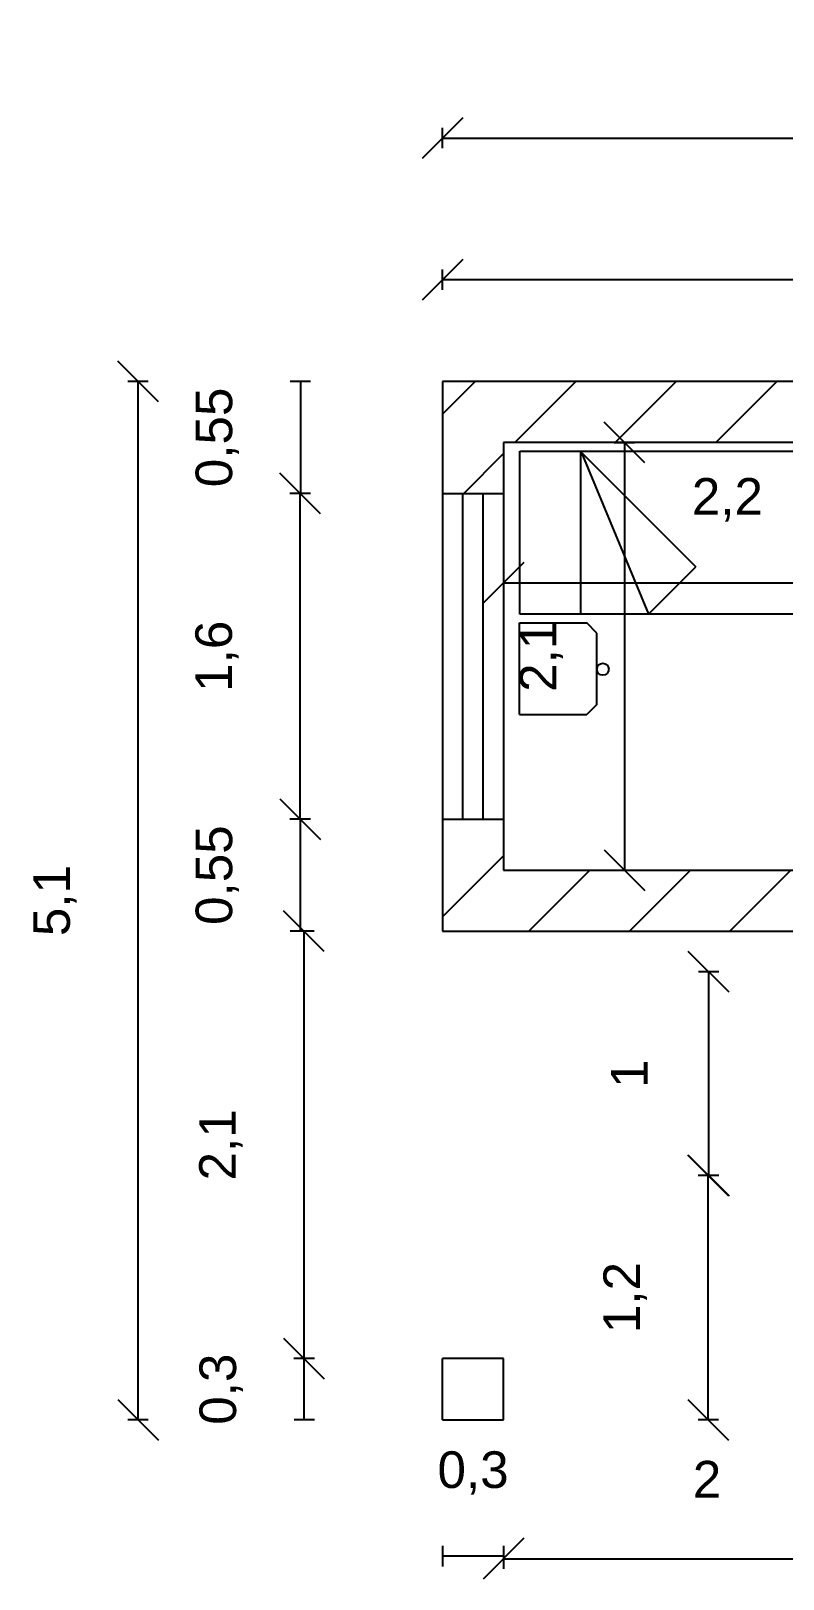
# Model space of a CAD drawing. Header units: metres. Extents: x 0 to 12.9, y 1.2 to 8.8.
# Drawn here: x -0.02 to 3.67, y 1.22 to 8.82 of the extents above; entities that cross this region are included whole.
import ezdxf

# ---------------------------------------------------------------- set-up
doc = ezdxf.new("R2010")
doc.units = ezdxf.units.M
doc.layers.add('SAGTA Muebles', color=7, linetype='Continuous')
doc.styles.get("Standard").update_dxf_attribs({"font": 'arial.ttf'})
doc.dimstyles.new('cota 100', dxfattribs={"dimtxt": 0.18, "dimasz": 0.2, "dimexe": 0.05, "dimexo": 0, "dimgap": 0.3, "dimtad": 1, "dimtxsty": 'Standard', "dimblk": 'OBLIQUE', "dimcen": 2.5, "dimadec": 0, "dimazin": 0, "dimtfac": 1, "dimtix": 1, "dimtmove": 2, "dimatfit": 3, "dimldrblk": 'OBLIQUE', "dimfxl": 0.05, "dimfxlon": 1, "dimarcsym": 0})

# ---------------------------------------------------------------- blocks, each defined once
blk = doc.blocks.new('_Oblique')
at = {"color": 0, "linetype": 'ByBlock', "lineweight": -2}
blk.add_line((-0.5, -0.5), (0.5, 0.5), dxfattribs=at)
blk = doc.blocks.new('*D17')
at = {"color": 0, "lineweight": -2, "transparency": 16777216}
for p, q in [((2, 7.5496), (2, 7.6496)), ((8.9, 7.5496), (8.9, 7.6496)), ((8.9, 7.5996), (2, 7.5996))]:
    blk.add_line(p, q, dxfattribs=at)
at = {"layer": 'Defpoints', "color": 0, "transparency": 16777216}
for p in [(2, 7.5996), (2, 7.1), (8.9, 7.1)]:
    blk.add_point(p, dxfattribs=at)
at = {"color": 0, "lineweight": -2, "transparency": 16777216, "xscale": 0.2, "yscale": 0.2, "zscale": 0.2, "rotation": 180}
blk.add_blockref('_Oblique', (2, 7.5996), dxfattribs=at)
at = {"color": 0, "lineweight": -2, "transparency": 16777216, "xscale": 0.2, "yscale": 0.2, "zscale": 0.2}
blk.add_blockref('_Oblique', (8.9, 7.5996), dxfattribs=at)
at = {"color": 0, "transparency": 16777216, "insert": (5.45, 8.0078), "char_height": 0.18, "attachment_point": 5}
blk.add_mtext('6,9', dxfattribs=at)
blk = doc.blocks.new('*D34')
at = {"color": 0, "lineweight": -2, "transparency": 16777216}
for p, q in [((2, 1.3797), (2, 1.2797)), ((2.3, 1.3797), (2.3, 1.2797)), ((2.3, 1.3297), (2, 1.3297))]:
    blk.add_line(p, q, dxfattribs=at)
at = {"layer": 'Defpoints', "color": 0, "transparency": 16777216}
for p in [(2, 2), (2.3, 2), (2, 1.3297)]:
    blk.add_point(p, dxfattribs=at)
at = {"color": 0, "transparency": 16777216, "insert": (2.15, 1.7379), "char_height": 0.18, "attachment_point": 5}
blk.add_mtext('0,3', dxfattribs=at)
blk = doc.blocks.new('*D35')
at = {"color": 0, "lineweight": -2, "transparency": 16777216}
for p, q in [((1.3703, 2.3), (1.2703, 2.3)), ((1.3203, 2), (1.3203, 2.3)), ((1.3703, 2), (1.2703, 2))]:
    blk.add_line(p, q, dxfattribs=at)
at = {"layer": 'Defpoints', "color": 0, "transparency": 16777216}
for p in [(1.3203, 2.3), (2, 2.3), (2, 2)]:
    blk.add_point(p, dxfattribs=at)
at = {"color": 0, "transparency": 16777216, "insert": (0.9121, 2.15), "char_height": 0.18, "attachment_point": 5, "rotation": 90}
blk.add_mtext('0,3', dxfattribs=at)
blk = doc.blocks.new('*D37')
at = {"color": 0, "lineweight": -2, "transparency": 16777216}
for p, q in [((2, 8.2452), (2, 8.3452)), ((2, 8.2952), (12.1, 8.2952)), ((12.1, 8.2452), (12.1, 8.3452))]:
    blk.add_line(p, q, dxfattribs=at)
at = {"layer": 'Defpoints', "color": 0, "transparency": 16777216}
for p in [(12.1, 8.2952), (2, 7.1), (12.1, 7.1)]:
    blk.add_point(p, dxfattribs=at)
at = {"color": 0, "lineweight": -2, "transparency": 16777216, "xscale": 0.2, "yscale": 0.2, "zscale": 0.2, "rotation": 180}
blk.add_blockref('_Oblique', (2, 8.2952), dxfattribs=at)
at = {"color": 0, "lineweight": -2, "transparency": 16777216, "xscale": 0.2, "yscale": 0.2, "zscale": 0.2}
blk.add_blockref('_Oblique', (12.1, 8.2952), dxfattribs=at)
at = {"color": 0, "transparency": 16777216, "insert": (7.05, 8.7034), "char_height": 0.18, "attachment_point": 5}
blk.add_mtext('10,1', dxfattribs=at)
blk = doc.blocks.new('*D38')
at = {"color": 0, "lineweight": -2, "transparency": 16777216}
for p, q in [((1.3511, 7.1), (1.2511, 7.1)), ((1.3011, 7.1), (1.3011, 6.55)), ((1.3511, 6.55), (1.2511, 6.55))]:
    blk.add_line(p, q, dxfattribs=at)
at = {"layer": 'Defpoints', "color": 0, "transparency": 16777216}
for p in [(2, 7.1), (1.3011, 6.55), (2, 6.55)]:
    blk.add_point(p, dxfattribs=at)
at = {"color": 0, "transparency": 16777216, "insert": (0.8929, 6.825), "char_height": 0.18, "attachment_point": 5, "rotation": 90}
blk.add_mtext('0,55', dxfattribs=at)
blk = doc.blocks.new('*D39')
at = {"color": 0, "lineweight": -2, "transparency": 16777216}
for p, q in [((1.35, 6.55), (1.25, 6.55)), ((1.3, 4.95), (1.3, 6.55)), ((1.35, 4.95), (1.25, 4.95))]:
    blk.add_line(p, q, dxfattribs=at)
at = {"layer": 'Defpoints', "color": 0, "transparency": 16777216}
for p in [(1.3, 6.55), (2, 6.55), (2, 4.95)]:
    blk.add_point(p, dxfattribs=at)
at = {"color": 0, "lineweight": -2, "transparency": 16777216, "xscale": 0.2, "yscale": 0.2, "zscale": 0.2}
for p, rotation in [((1.3, 6.55), 90), ((1.3, 4.95), 270)]:
    blk.add_blockref('_Oblique', p, dxfattribs=dict(at, rotation=rotation))
at = {"color": 0, "transparency": 16777216, "insert": (0.8919, 5.75), "char_height": 0.18, "attachment_point": 5, "rotation": 90}
blk.add_mtext('1,6', dxfattribs=at)
blk = doc.blocks.new('*D40')
at = {"color": 0, "lineweight": -2, "transparency": 16777216}
for p, q in [((1.3511, 4.95), (1.2511, 4.95)), ((1.3011, 4.4), (1.3011, 4.95)), ((1.3511, 4.4), (1.2511, 4.4))]:
    blk.add_line(p, q, dxfattribs=at)
at = {"layer": 'Defpoints', "color": 0, "transparency": 16777216}
for p in [(1.3011, 4.95), (2, 4.95), (2, 4.4)]:
    blk.add_point(p, dxfattribs=at)
at = {"color": 0, "transparency": 16777216, "insert": (0.893, 4.675), "char_height": 0.18, "attachment_point": 5, "rotation": 90}
blk.add_mtext('0,55', dxfattribs=at)
blk = doc.blocks.new('*D41')
at = {"color": 0, "lineweight": -2, "transparency": 16777216}
for p, q in [((1.3687, 4.4), (1.2687, 4.4)), ((1.3187, 4.4), (1.3187, 2.3)), ((1.3687, 2.3), (1.2687, 2.3))]:
    blk.add_line(p, q, dxfattribs=at)
at = {"layer": 'Defpoints', "color": 0, "transparency": 16777216}
for p in [(2, 4.4), (1.3187, 2.3), (2, 2.3)]:
    blk.add_point(p, dxfattribs=at)
at = {"color": 0, "lineweight": -2, "transparency": 16777216, "xscale": 0.2, "yscale": 0.2, "zscale": 0.2}
for p, rotation in [((1.3187, 4.4), 90), ((1.3187, 2.3), 270)]:
    blk.add_blockref('_Oblique', p, dxfattribs=dict(at, rotation=rotation))
at = {"color": 0, "transparency": 16777216, "insert": (0.9106, 3.35), "char_height": 0.18, "attachment_point": 5, "rotation": 90}
blk.add_mtext('2,1', dxfattribs=at)
blk = doc.blocks.new('*D42')
at = {"color": 0, "lineweight": -2, "transparency": 16777216}
for p, q in [((2.3, 1.3673), (2.3, 1.2673)), ((2.3, 1.3173), (4.3, 1.3173)), ((4.3, 1.3673), (4.3, 1.2673))]:
    blk.add_line(p, q, dxfattribs=at)
at = {"layer": 'Defpoints', "color": 0, "transparency": 16777216}
for p in [(2.3, 2), (4.3, 2), (4.3, 1.3173)]:
    blk.add_point(p, dxfattribs=at)
at = {"color": 0, "lineweight": -2, "transparency": 16777216, "xscale": 0.2, "yscale": 0.2, "zscale": 0.2, "rotation": 180}
blk.add_blockref('_Oblique', (2.3, 1.3173), dxfattribs=at)
at = {"color": 0, "lineweight": -2, "transparency": 16777216, "xscale": 0.2, "yscale": 0.2, "zscale": 0.2}
blk.add_blockref('_Oblique', (4.3, 1.3173), dxfattribs=at)
at = {"color": 0, "transparency": 16777216, "insert": (3.3, 1.7077), "char_height": 0.18, "attachment_point": 5}
blk.add_mtext('2', dxfattribs=at)
blk = doc.blocks.new('*D43')
at = {"color": 0, "lineweight": -2, "transparency": 16777216}
for p, q in [((3.3555, 3.2), (3.2555, 3.2)), ((3.3055, 2), (3.3055, 3.2)), ((3.3555, 2), (3.2555, 2))]:
    blk.add_line(p, q, dxfattribs=at)
at = {"layer": 'Defpoints', "color": 0, "transparency": 16777216}
for p in [(3.3055, 3.2), (4.3, 3.2), (4.3, 2)]:
    blk.add_point(p, dxfattribs=at)
at = {"color": 0, "lineweight": -2, "transparency": 16777216, "xscale": 0.2, "yscale": 0.2, "zscale": 0.2}
for p, rotation in [((3.3055, 3.2), 90), ((3.3055, 2), 270)]:
    blk.add_blockref('_Oblique', p, dxfattribs=dict(at, rotation=rotation))
at = {"color": 0, "transparency": 16777216, "insert": (2.8974, 2.6), "char_height": 0.18, "attachment_point": 5, "rotation": 90}
blk.add_mtext('1,2', dxfattribs=at)
blk = doc.blocks.new('*D44')
at = {"color": 0, "lineweight": -2, "transparency": 16777216}
for p, q in [((3.3579, 4.2), (3.2579, 4.2)), ((3.3079, 3.2), (3.3079, 4.2)), ((3.3579, 3.2), (3.2579, 3.2))]:
    blk.add_line(p, q, dxfattribs=at)
at = {"layer": 'Defpoints', "color": 0, "transparency": 16777216}
for p in [(3.3079, 4.2), (4.3, 4.2), (4.3, 3.2)]:
    blk.add_point(p, dxfattribs=at)
at = {"color": 0, "lineweight": -2, "transparency": 16777216, "xscale": 0.2, "yscale": 0.2, "zscale": 0.2}
for p, rotation in [((3.3079, 4.2), 90), ((3.3079, 3.2), 270)]:
    blk.add_blockref('_Oblique', p, dxfattribs=dict(at, rotation=rotation))
at = {"color": 0, "transparency": 16777216, "insert": (2.9175, 3.7), "char_height": 0.18, "attachment_point": 5, "rotation": 90}
blk.add_mtext('1', dxfattribs=at)
blk = doc.blocks.new('*D46')
at = {"color": 0, "lineweight": -2, "transparency": 16777216}
for p, q in [((2.8442, 6.8), (2.9442, 6.8)), ((2.8942, 6.8), (2.8942, 4.7)), ((2.8442, 4.7), (2.9442, 4.7))]:
    blk.add_line(p, q, dxfattribs=at)
at = {"layer": 'Defpoints', "color": 0, "transparency": 16777216}
for p in [(2.3, 6.8), (2.3, 4.7), (2.8942, 4.7)]:
    blk.add_point(p, dxfattribs=at)
at = {"color": 0, "lineweight": -2, "transparency": 16777216, "xscale": 0.2, "yscale": 0.2, "zscale": 0.2}
for p, rotation in [((2.8942, 6.8), 90), ((2.8942, 4.7), 270)]:
    blk.add_blockref('_Oblique', p, dxfattribs=dict(at, rotation=rotation))
at = {"color": 0, "transparency": 16777216, "insert": (2.486, 5.75), "char_height": 0.18, "attachment_point": 5, "rotation": 90}
blk.add_mtext('2,1', dxfattribs=at)
blk = doc.blocks.new('*D47')
at = {"color": 0, "lineweight": -2, "transparency": 16777216}
for p, q in [((2.3, 6.1603), (2.3, 6.0603)), ((4.5, 6.1603), (4.5, 6.0603)), ((2.3, 6.1103), (4.5, 6.1103))]:
    blk.add_line(p, q, dxfattribs=at)
at = {"layer": 'Defpoints', "color": 0, "transparency": 16777216}
for p in [(2.3, 6.8), (4.5, 6.8), (4.5, 6.1103)]:
    blk.add_point(p, dxfattribs=at)
at = {"color": 0, "lineweight": -2, "transparency": 16777216, "xscale": 0.2, "yscale": 0.2, "zscale": 0.2, "rotation": 180}
blk.add_blockref('_Oblique', (2.3, 6.1103), dxfattribs=at)
at = {"color": 0, "lineweight": -2, "transparency": 16777216, "xscale": 0.2, "yscale": 0.2, "zscale": 0.2}
blk.add_blockref('_Oblique', (4.5, 6.1103), dxfattribs=at)
at = {"color": 0, "transparency": 16777216, "insert": (3.4, 6.5185), "char_height": 0.18, "attachment_point": 5}
blk.add_mtext('2,2', dxfattribs=at)
blk = doc.blocks.new('*D60')
at = {"color": 0, "lineweight": -2, "transparency": 16777216}
for p, q in [((0.5534, 7.1), (0.4534, 7.1)), ((0.5034, 2), (0.5034, 7.1)), ((0.5534, 2), (0.4534, 2))]:
    blk.add_line(p, q, dxfattribs=at)
at = {"layer": 'Defpoints', "color": 0, "transparency": 16777216}
for p in [(0.5034, 7.1), (2, 7.1), (2, 2)]:
    blk.add_point(p, dxfattribs=at)
at = {"color": 0, "lineweight": -2, "transparency": 16777216, "xscale": 0.2, "yscale": 0.2, "zscale": 0.2}
for p, rotation in [((0.5034, 7.1), 90), ((0.5034, 2), 270)]:
    blk.add_blockref('_Oblique', p, dxfattribs=dict(at, rotation=rotation))
at = {"color": 0, "transparency": 16777216, "insert": (0.0952, 4.55), "char_height": 0.18, "attachment_point": 5, "rotation": 90}
blk.add_mtext('5,1', dxfattribs=at)

msp = doc.modelspace()

# ---------------------------------------------------------------- hatches: boundary and pattern name
h = msp.add_hatch()
h.set_pattern_fill('ANSI31', color=256, scale=0.11)
h.paths.add_polyline_path([(8.9, 7.1), (2, 7.1), (2, 6.55), (2.3, 6.55), (2.3, 6.8), (8.9, 6.8)])
h.paths.add_polyline_path([(4.6, 4.7), (2.3, 4.7), (2.3, 4.95), (2, 4.95), (2, 4.4), (2.3, 4.4), (4.3, 4.4), (4.3, 4.2), (4.6, 4.2)])
h.paths.add_polyline_path([(4.6, 3.2), (4.3, 3.2), (4.3, 2), (4.9, 2), (4.9, 2.3), (4.6, 2.3)])
h.paths.add_polyline_path([(10.4, 2.3), (7.6, 2.3), (7.6, 2), (10.4, 2)])
h.paths.add_polyline_path([(12.1, 7.1), (10.1, 7.1), (10.1, 6.8), (11.8, 6.8), (11.8, 2.3), (11.6, 2.3), (11.6, 2), (12.1, 2)])

# ---------------------------------------------------------------- linework, layer by layer
for p, q in [((8.9, 7.1), (2, 7.1)), ((2, 7.1), (2, 6.55)), ((2, 7.1), (2, 6.55)), ((11.8, 6.8), (2.3, 6.8)), ((2.3, 6.8), (2.3, 4.7)), ((2, 6.55), (2, 4.95)), ((2, 6.55), (2.3, 6.55)), ((2, 6.55), (2, 4.95)), ((2.1, 4.95), (2.1, 6.55)), ((2.2, 4.95), (2.2, 6.55)), ((2, 4.95), (2, 4.4)), ((2, 4.95), (2.3, 4.95)), ((2, 4.95), (2.1, 4.95)), ((2.3, 4.7), (4.6, 4.7)), ((2, 4.4), (2.3, 4.4)), ((2.3, 4.4), (4.3, 4.4)), ((2, 2), (2, 2.3)), ((2.3, 2.3), (2, 2.3)), ((2.3, 2), (2.3, 2.3)), ((2, 2), (2.3, 2))]:
    msp.add_line(p, q)
at = {"layer": 'SAGTA Muebles'}
for p, q in [((2.3801, 6.7569), (4.2801, 6.7569)), ((2.3801, 5.9569), (2.3801, 6.7569)), ((2.6771, 6.7567), (3.2442, 6.1896)), ((2.6801, 6.7569), (2.6801, 6.7569)), ((2.6801, 6.7569), (2.6801, 6.7569)), ((2.6801, 6.7569), (2.6801, 6.7569)), ((2.6801, 5.9569), (2.6801, 6.7569)), ((2.6801, 6.7569), (3.0115, 5.9569)), ((3.0115, 5.9569), (3.2442, 6.1896)), ((4.2801, 5.9569), (2.3801, 5.9569)), ((2.3786, 5.4638), (2.3786, 5.9138)), ((2.3786, 5.9138), (2.7086, 5.9138)), ((2.7586, 5.8638), (2.7086, 5.9138)), ((2.7586, 5.5138), (2.7586, 5.8638)), ((2.7586, 5.5138), (2.7086, 5.4638)), ((2.3786, 5.4638), (2.7086, 5.4638))]:
    msp.add_line(p, q, dxfattribs=at)
msp.add_circle((2.7877, 5.6865), 0.0292, dxfattribs=at)

# ---------------------------------------------------------------- dimensions: what is measured, and where the dimension line sits
for base, p1, p2, picture, middle in [((12.1, 8.2952), (2, 7.1), (12.1, 7.1), '*D37', (7.05, 8.7034)), ((2, 7.5996), (8.9, 7.1), (2, 7.1), '*D17', (5.45, 8.0078)), ((4.5, 6.1103), (2.3, 6.8), (4.5, 6.8), '*D47', (3.4, 6.5185)), ((2, 1.3297), (2.3, 2), (2, 2), '*D34', (2.15, 1.7379)), ((4.3, 1.3173), (2.3, 2), (4.3, 2), '*D42', (3.3, 1.7077))]:
    dim = msp.add_linear_dim(base=base, p1=p1, p2=p2, dimstyle='cota 100')
    dim.commit()
    dim.dimension.update_dxf_attribs({"geometry": picture, "text_midpoint": middle})
for base, p1, p2, picture, middle in [((0.5034, 7.1), (2, 2), (2, 7.1), '*D60', (0.0952, 4.55)), ((1.3011, 6.55), (2, 7.1), (2, 6.55), '*D38', (0.8929, 6.825)), ((2.8942, 4.7), (2.3, 6.8), (2.3, 4.7), '*D46', (2.486, 5.75)), ((1.3, 6.55), (2, 4.95), (2, 6.55), '*D39', (0.8919, 5.75)), ((1.3011, 4.95), (2, 4.4), (2, 4.95), '*D40', (0.893, 4.675)), ((1.3187, 2.3), (2, 4.4), (2, 2.3), '*D41', (0.9106, 3.35)), ((3.3079, 4.2), (4.3, 3.2), (4.3, 4.2), '*D44', (2.9175, 3.7)), ((3.3055, 3.2), (4.3, 2), (4.3, 3.2), '*D43', (2.8974, 2.6)), ((1.3203, 2.3), (2, 2), (2, 2.3), '*D35', (0.9121, 2.15))]:
    dim = msp.add_linear_dim(base=base, p1=p1, p2=p2, angle=90, dimstyle='cota 100')
    dim.commit()
    dim.dimension.update_dxf_attribs({"geometry": picture, "text_midpoint": middle})

doc.saveas('drawing.dxf')
